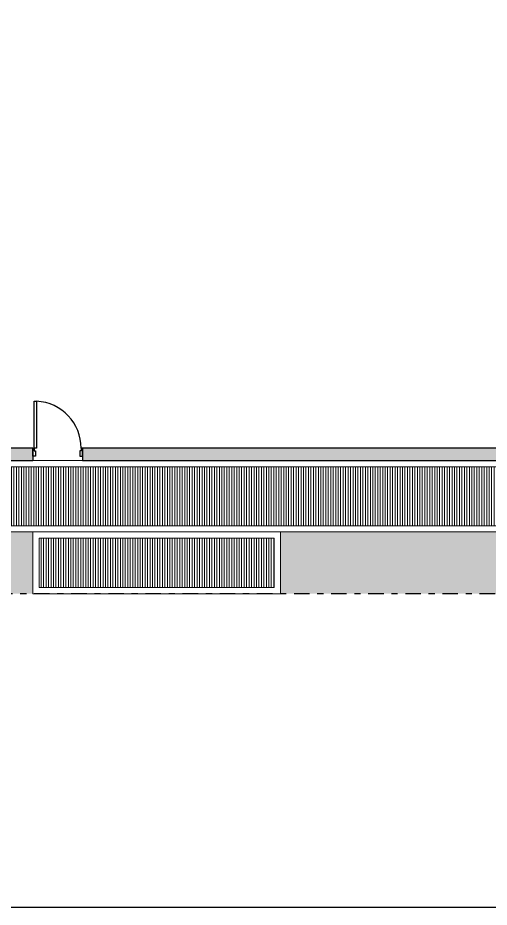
# Model space of a CAD drawing. Header units: millimetres. Extents: x 11902 to 12193, y 9935 to 10135.
# Drawn here: x 12024.78 to 12032.4, y 10024.6 to 10038.96 of the extents above; entities that cross this region are included whole.
import ezdxf

# ---------------------------------------------------------------- set-up
doc = ezdxf.new("R2010")
doc.units = ezdxf.units.MM
doc.linetypes.add('2040-Superposicion Puentes 20-21-22 con cintas TDC-023-024-025$0$DASHDOT2', pattern=[0.5, 0.25, -0.125, 0, -0.125])
doc.layers.add('01-MUROS', color=7, linetype='Continuous')
doc.layers.add('02-CARPINTERÍAS', color=62, linetype='Continuous')
doc.layers.add('06-SOLADOS', color=252, linetype='Continuous', lineweight=25)

msp = doc.modelspace()

# ---------------------------------------------------------------- hatches: boundary and pattern name
at = {"layer": '01-MUROS', "true_color": 0xe0e0e0, "transparency": 33554595}
h = msp.add_hatch(color=254, dxfattribs=at)
h.dxf.hatch_style = 1
h.paths.add_polyline_path([(12017.8251, 10035.7662), (12009.0451, 10035.7662), (12009.0451, 10029.6562), (12017.8251, 10029.6562)])
edge = h.paths.add_edge_path()
edge.add_line((12053.1589, 10052.2062), (12013.9351, 10052.2062))
edge.add_arc((12013.8466, 10047.4056), 4.8014, 88.94277, 179.99294)
edge.add_line((12009.0451, 10047.4062), (12009.0451, 10045.9062))
edge.add_line((12009.0451, 10045.9062), (12022.2351, 10045.9062))
edge.add_line((12022.2351, 10045.9062), (12053.1589, 10045.9062))
edge.add_line((12053.1589, 10045.9062), (12053.1589, 10052.2062))
h.paths.add_polyline_path([(12039.4579, 10030.6562), (12029.0251, 10030.6562), (12029.0251, 10029.6562), (12039.4579, 10029.6562)])
h.paths.add_polyline_path([(12017.8251, 10030.6562), (12025.0251, 10030.6562), (12025.0251, 10029.6562), (12017.8251, 10029.6562)])
h.paths.add_polyline_path([(12039.9379, 10031.8062), (12039.9379, 10030.6562), (12039.4579, 10030.6562), (12039.4579, 10029.6562), (12061.4589, 10029.6562), (12061.4589, 10052.2062), (12053.1589, 10052.2062), (12053.1589, 10039.0625), (12042.7079, 10039.0625), (12042.7079, 10031.8062)])
at = {"layer": '01-MUROS'}
h = msp.add_hatch(color=253, dxfattribs=at)
h.dxf.hatch_style = 1
h.paths.add_polyline_path([(12025.8251, 10032.0062), (12025.8251, 10031.8762), (12025.8251, 10031.8062), (12036.6079, 10031.8062), (12036.6079, 10032.0062), (12036.6079, 10033.3562), (12036.4479, 10033.3562), (12036.4479, 10032.7562), (12036.3279, 10032.7562), (12036.3279, 10032.0062), (12034.5179, 10032.0062), (12034.5179, 10032.7562), (12034.3979, 10032.7562), (12034.3979, 10032.0062), (12033.4979, 10032.0062), (12033.4979, 10032.6062), (12033.2979, 10032.6062), (12033.2979, 10032.0062)])
h.paths.add_polyline_path([(12032.7979, 10035.9862), (12032.7979, 10036.5912), (12032.5979, 10036.5912), (12032.5979, 10035.7862), (12033.2979, 10035.7862), (12033.2979, 10035.1562), (12033.4979, 10035.1562), (12033.4979, 10035.9862)])
h.paths.add_polyline_path([(12032.5979, 10039.0562), (12032.5979, 10038.1912), (12032.7979, 10038.1912), (12032.7979, 10038.8562), (12033.4979, 10038.8562), (12033.4979, 10039.7137), (12033.2979, 10039.7137), (12033.2979, 10039.0562)])
h.paths.add_polyline_path([(12033.2979, 10042.9387), (12033.2979, 10041.5637), (12033.4979, 10041.5637), (12033.4979, 10042.2512), (12033.4979, 10042.9387)])
h.paths.add_polyline_path([(12030.7165, 10045.9062), (12030.7165, 10045.7062), (12033.2979, 10045.7062), (12033.2979, 10044.7887), (12033.4979, 10044.7887), (12033.4979, 10045.7062), (12033.8979, 10045.7062), (12033.8979, 10045.9062)])
h.paths.add_polyline_path([(12036.3279, 10039.0662), (12036.3279, 10038.8262), (12036.5879, 10038.8262), (12036.5879, 10039.0662)])
h.paths.add_polyline_path([(12036.3279, 10035.9062), (12036.3279, 10035.6662), (12036.5879, 10035.6662), (12036.5879, 10035.9062)])
h.paths.add_polyline_path([(12036.3479, 10045.9062), (12036.0679, 10045.9062), (12036.0679, 10045.7062), (12036.3279, 10045.7062), (12036.3279, 10045.6662), (12036.5879, 10045.6662), (12036.5879, 10045.9062)])
h.paths.add_polyline_path([(12027.4165, 10045.9062), (12027.4165, 10045.7062), (12028.7165, 10045.7062), (12028.7165, 10045.9062)])
h.paths.add_polyline_path([(12022.2351, 10045.9062), (12022.2351, 10044.5412), (12022.4351, 10044.5412), (12022.4351, 10045.7062), (12025.4165, 10045.7062), (12025.4165, 10045.9062)])
h.paths.add_polyline_path([(12022.2351, 10042.5412), (12022.2351, 10041.1762), (12020.7451, 10041.1762), (12020.7451, 10038.4062), (12023.5551, 10038.4062), (12023.5551, 10037.8862), (12023.7551, 10037.8862), (12023.7551, 10038.6062), (12020.9451, 10038.6062), (12020.9451, 10040.9762), (12022.4351, 10040.9762), (12022.4351, 10042.5412)])
h.paths.add_polyline_path([(12019.0251, 10035.7662), (12019.0251, 10034.7862), (12019.2251, 10034.7862), (12019.2251, 10035.5662), (12023.7551, 10035.5662), (12023.7551, 10036.2862), (12023.5551, 10036.2862), (12023.5551, 10035.7662)])
h.paths.add_polyline_path([(12019.2251, 10032.0062), (12019.2251, 10032.7862), (12019.0251, 10032.7862), (12019.0251, 10031.8062), (12025.0251, 10031.8062), (12025.0251, 10032.0062)])
at = {"layer": '06-SOLADOS', "lineweight": 9}
h = msp.add_hatch(dxfattribs=at)
h.set_pattern_fill('_USER', color=256, scale=0.04, angle=90, pattern_type=0)
h.set_pattern_definition([(90, (-2.682266, 0), (-0.04, 0), [])])
h.paths.add_polyline_path([(12019.1251, 10030.7562), (12019.1251, 10031.7062), (12039.8379, 10031.7062), (12039.8379, 10030.7562)])
h.paths.add_polyline_path([(12033.5079, 10030.9462), (12033.5079, 10031.5462), (12034.1079, 10031.5462), (12034.1079, 10030.9462)], flags=16)
h.paths.add_polyline_path([(12025.1251, 10030.5562), (12028.9251, 10030.5562), (12028.9251, 10029.7562), (12025.1251, 10029.7562)])

# ---------------------------------------------------------------- linework, layer by layer
at = {"color": 1, "linetype": '2040-Superposicion Puentes 20-21-22 con cintas TDC-023-024-025$0$DASHDOT2'}
msp.add_line((12065.4944, 10029.6562), (12008.8451, 10029.6562), dxfattribs=at)
at = {"color": 3}
msp.add_lwpolyline([(11971.5638, 10024.5968), (12068.4403, 10024.5968), (12068.4403, 10074.619), (11971.5638, 10074.619)], close=True, dxfattribs=at)
at = {"layer": '01-MUROS'}
for p, q in [((12025.0251, 10032.0062), (12019.2251, 10032.0062)), ((12025.0251, 10032.0062), (12025.0251, 10031.8062)), ((12033.2979, 10032.0062), (12025.8251, 10032.0062)), ((12025.8251, 10032.0062), (12025.8251, 10031.8062))]:
    msp.add_line(p, q, dxfattribs=at)
for points in [[(12019.0251, 10031.8062), (12025.0251, 10031.8062)], [(12025.8251, 10031.8062), (12038.4579, 10031.8062)]]:
    msp.add_lwpolyline(points, dxfattribs=at)
at = {"layer": '02-CARPINTERÍAS'}
for points in [[(12025.0451, 10032.7662), (12025.0851, 10032.7662), (12025.0851, 10032.0062), (12025.0451, 10032.0062)], [(12025.0651, 10031.9662), (12025.0651, 10031.8762), (12025.0251, 10031.8762), (12025.0251, 10032.0062), (12025.0451, 10032.0062), (12025.0451, 10031.9662)], [(12025.7851, 10031.9662), (12025.7851, 10031.8762), (12025.8251, 10031.8762), (12025.8251, 10032.0062), (12025.8051, 10032.0062), (12025.8051, 10031.9662)]]:
    msp.add_lwpolyline(points, close=True, dxfattribs=at)
msp.add_arc((12025.0451, 10032.0062), 0.76, 0, 86.98304, dxfattribs=at)
at = {"layer": '06-SOLADOS', "lineweight": 9}
msp.add_line((12025.8251, 10031.8062), (12025.0251, 10031.8062), dxfattribs=at)
msp.add_lwpolyline([(12019.0251, 10031.8062), (12019.0251, 10030.6562), (12039.9379, 10030.6562)], dxfattribs=at)
for points in [[(12019.1251, 10030.7562), (12019.1251, 10031.7062), (12039.8379, 10031.7062), (12039.8379, 10030.7562)], [(12025.0251, 10030.6562), (12029.0251, 10030.6562), (12029.0251, 10029.6562), (12025.0251, 10029.6562)], [(12025.1251, 10030.5562), (12028.9251, 10030.5562), (12028.9251, 10029.7562), (12025.1251, 10029.7562)]]:
    msp.add_lwpolyline(points, close=True, dxfattribs=at)

doc.saveas('drawing.dxf')
